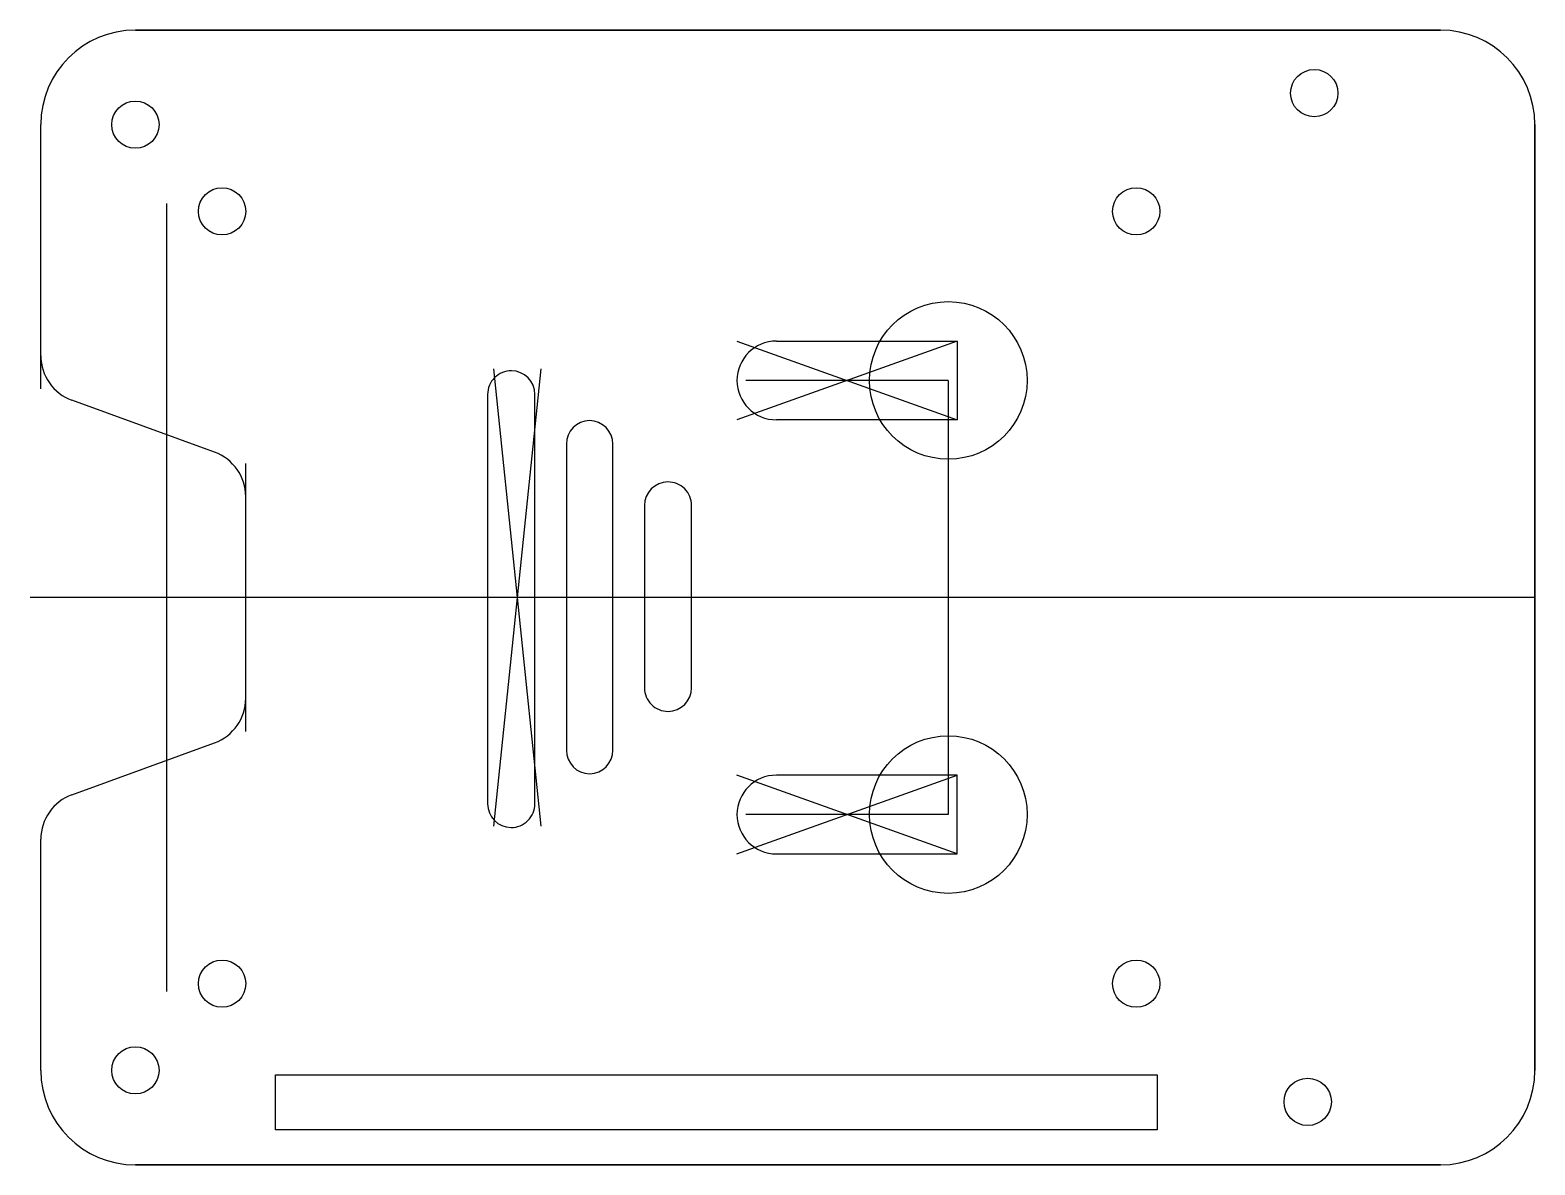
# Model space of a CAD drawing. Header units: millimetres. Extents: x -8.7 to 86.8, y -64 to 8.
import ezdxf

# ---------------------------------------------------------------- set-up
doc = ezdxf.new("R2010")
doc.units = ezdxf.units.MM
doc.layers.get('0').update_dxf_attribs({"linetype": 'CONTINUOUS'})

msp = doc.modelspace()

# ---------------------------------------------------------------- linework, layer by layer
for p, q in [((80.796, 8), (-2, 8)), ((-2, 8), (80.796, 8)), ((-8, -12.668), (-8, 2)), ((-8, -14.768), (-8, 2)), ((86.796, -58), (86.796, 2)), ((86.796, 2), (86.796, -58)), ((0, -53), (0, -3)), ((36.169, -11.729), (50.139, -16.729)), ((50.139, -11.729), (36.169, -16.729)), ((38.669, -11.729), (50.139, -11.729)), ((50.139, -11.729), (50.139, -16.729)), ((20.742, -42.5), (23.742, -13.5)), ((23.742, -42.5), (20.742, -13.5)), ((21.861, -13.615), (21.861, -13.615)), ((36.169, -14.229), (36.169, -14.229)), ((49.576, -14.229), (36.732, -14.229)), ((49.576, -14.229), (49.576, -41.771)), ((20.347, -15.115), (20.347, -41.09)), ((23.345, -41.09), (23.345, -15.115)), ((3.026, -18.782), (-6.026, -15.487)), ((26.814, -16.772), (26.814, -16.772)), ((50.139, -16.729), (38.669, -16.729)), ((25.345, -18.271), (25.345, -37.688)), ((28.295, -37.689), (28.295, -18.272)), ((5, -36.5), (5, -19.5)), ((31.79, -20.668), (31.79, -20.668)), ((5, -34.399), (5, -21.601)), ((30.295, -22.168), (30.295, -33.724)), ((33.294, -33.724), (33.294, -22.168)), ((86.796, -28), (-8.68, -28)), ((31.8, -35.224), (31.8, -35.224)), ((-6.026, -40.513), (3.026, -37.218)), ((26.825, -39.188), (26.825, -39.188)), ((36.169, -44.271), (50.139, -39.271)), ((50.139, -44.271), (36.169, -39.271)), ((50.139, -39.271), (38.669, -39.271)), ((50.139, -44.271), (50.139, -39.271)), ((36.169, -41.771), (36.169, -41.771)), ((49.576, -41.771), (36.732, -41.771)), ((21.834, -42.59), (21.834, -42.59)), ((-8, -58), (-8, -43.332)), ((38.669, -44.271), (50.139, -44.271)), ((-2, -64), (80.796, -64)), ((80.796, -64), (-2, -64))]:
    msp.add_line(p, q)
msp.add_lwpolyline([(6.887, -58.278), (62.836, -58.278), (62.836, -61.778), (6.887, -61.778)], close=True)
for centre, radius in [((72.796, 4), 1.5), ((72.796, 4), 1.5), ((-2, 2), 1.5), ((-2, 2), 1.5), ((3.5, -3.5), 1.5), ((61.5, -3.5), 1.5), ((49.576, -14.229), 5), ((49.576, -41.771), 5), ((3.5, -52.5), 1.5), ((61.5, -52.5), 1.5), ((-2, -58), 1.5), ((-2, -58), 1.5), ((72.38, -60), 1.5), ((72.38, -60), 1.5)]:
    msp.add_circle(centre, radius)
for centre, radius, start, end in [((-2, 2), 6, 90, 180), ((80.796, 2), 6, 0, 90), ((38.669, -14.229), 2.5, 90, 180), ((-5, -12.668), 3, 180, 250), ((21.847, -15.115), 1.5, 89.46097, 180), ((21.845, -15.115), 1.5, 0, 89.38139), ((38.669, -14.229), 2.5, 180, 270), ((26.845, -18.271), 1.5, 91.1705, 180), ((26.795, -18.272), 1.5, 0, 89.27457), ((2, -21.601), 3, 0, 70), ((31.795, -22.168), 1.5, 90.19928, 180), ((31.794, -22.168), 1.5, 0, 90.17014), ((31.795, -33.724), 1.5, 180, 270.16627), ((31.794, -33.724), 1.5, -89.80458, 0), ((2, -34.399), 3, 290, 360), ((26.845, -37.688), 1.5, 180, 269.24841), ((26.795, -37.689), 1.5, -88.85566, 0), ((38.669, -41.771), 2.5, 90, 180), ((-5, -43.332), 3, 110, 180), ((21.847, -41.09), 1.5, 180, 269.50497), ((21.845, -41.09), 1.5, -90.41546, 0), ((38.669, -41.771), 2.5, 180, 270), ((-2, -58), 6, 180, 270), ((80.796, -58), 6, -90, 0)]:
    msp.add_arc(centre, radius, start, end)

doc.saveas('drawing.dxf')
